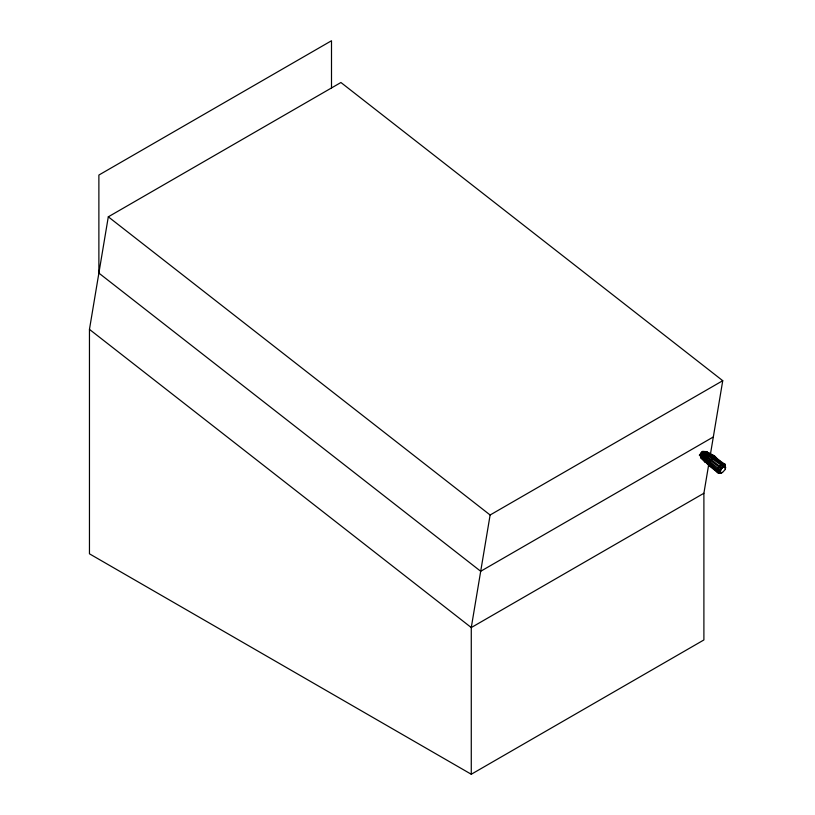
<?xml version="1.0" encoding="UTF-8"?>
<svg xmlns="http://www.w3.org/2000/svg" width="815" height="815" viewBox="0 0 815 815"><rect width="100%" height="100%" fill="white"/><g stroke="black" fill="none" stroke-linecap="round" stroke-linejoin="round"><path stroke-width="1.22" d="M702.683 458.509L701.083 458.112C701.511 446.386 711.475 454.403 716.538 457.989L720.572 461.575M711.23 455.993L711.057 454.464L706.462 451.561M721.866 472.71L717.455 472.537C716.64 468.676 720.521 463.46 724.596 463.847L725.544 467.627L724.963 469.797L722.518 472.425L718.677 473.22L709.193 465.864C708.418 462.146 712.137 457.134 716.059 457.51L716.538 457.989M720.827 472.69L720.511 472.374C719.991 469.888 722.467 466.557 725.075 466.812L725.544 467.627M725.523 468.268L725.33 465.121L723.425 463.704M708.714 464.489L703.895 493.258L703.895 639.948L471.274 774.25L89.456 553.813L89.456 329.382L108.303 216.821L340.925 82.509L722.742 380.697L710.181 455.738M722.742 380.697L490.121 514.999L471.274 627.56L471.274 774.25M725.289 466.129L725.319 469.012M713.319 436.972L480.697 571.274L98.88 273.096L98.88 175.052L331.501 40.75L331.501 87.857M703.895 493.258L471.274 627.56L89.456 329.382M719.574 473.077L722.518 472.425M706.33 461.962L704.934 461.932L701.083 458.112M707.267 462.472L704.506 461.504C703.803 458.183 707.135 453.711 710.629 454.037L711.994 455.942L708.082 453.171M721.295 472.802L718.677 473.22L700.91 457.521M717.455 472.537L720.511 472.374M717.22 471.763L720.358 471.875M720.389 471.233L717.261 470.764L700.941 456.767M709.193 465.864L710.374 466.516L702.01 458.621M720.582 470.489L717.567 469.603L701.175 455.891M720.949 469.695L718.137 468.36L701.603 454.964M704.506 461.504L705.933 462.441M716.059 457.51C711.984 451.571 704.72 456.553 705.525 462.034L709.671 466.343M712.952 456.502L714.857 457.612M705.912 451.429L725.085 464.346L725.401 467.127M705.24 451.53L722.966 463.806L724.036 466.781M704.476 451.877L721.947 464.265L723.384 467.077M703.671 452.437L720.888 465.008L722.711 467.545M721.448 468.91L702.184 454.037M702.897 453.171L722.049 468.177M702.825 451.265L704.781 452.783M702.336 451.49L704.292 453.008M701.817 451.846L703.773 453.364M701.318 452.315L703.274 453.833M700.869 452.875L702.825 454.383M700.493 453.466L702.448 454.984M700.217 454.067L702.021 456.145L700.065 454.627M699.779 455.055L701.735 456.573M699.423 454.964L701.379 456.481M699.871 455.147L701.776 456.634M699.352 455.228L701.257 456.716C698.557 455.371 703.508 449.299 705.118 452.04M108.303 216.821L490.121 514.999M723.863 463.664L724.616 466.689M724.596 463.847L725.075 466.812"/></g></svg>
